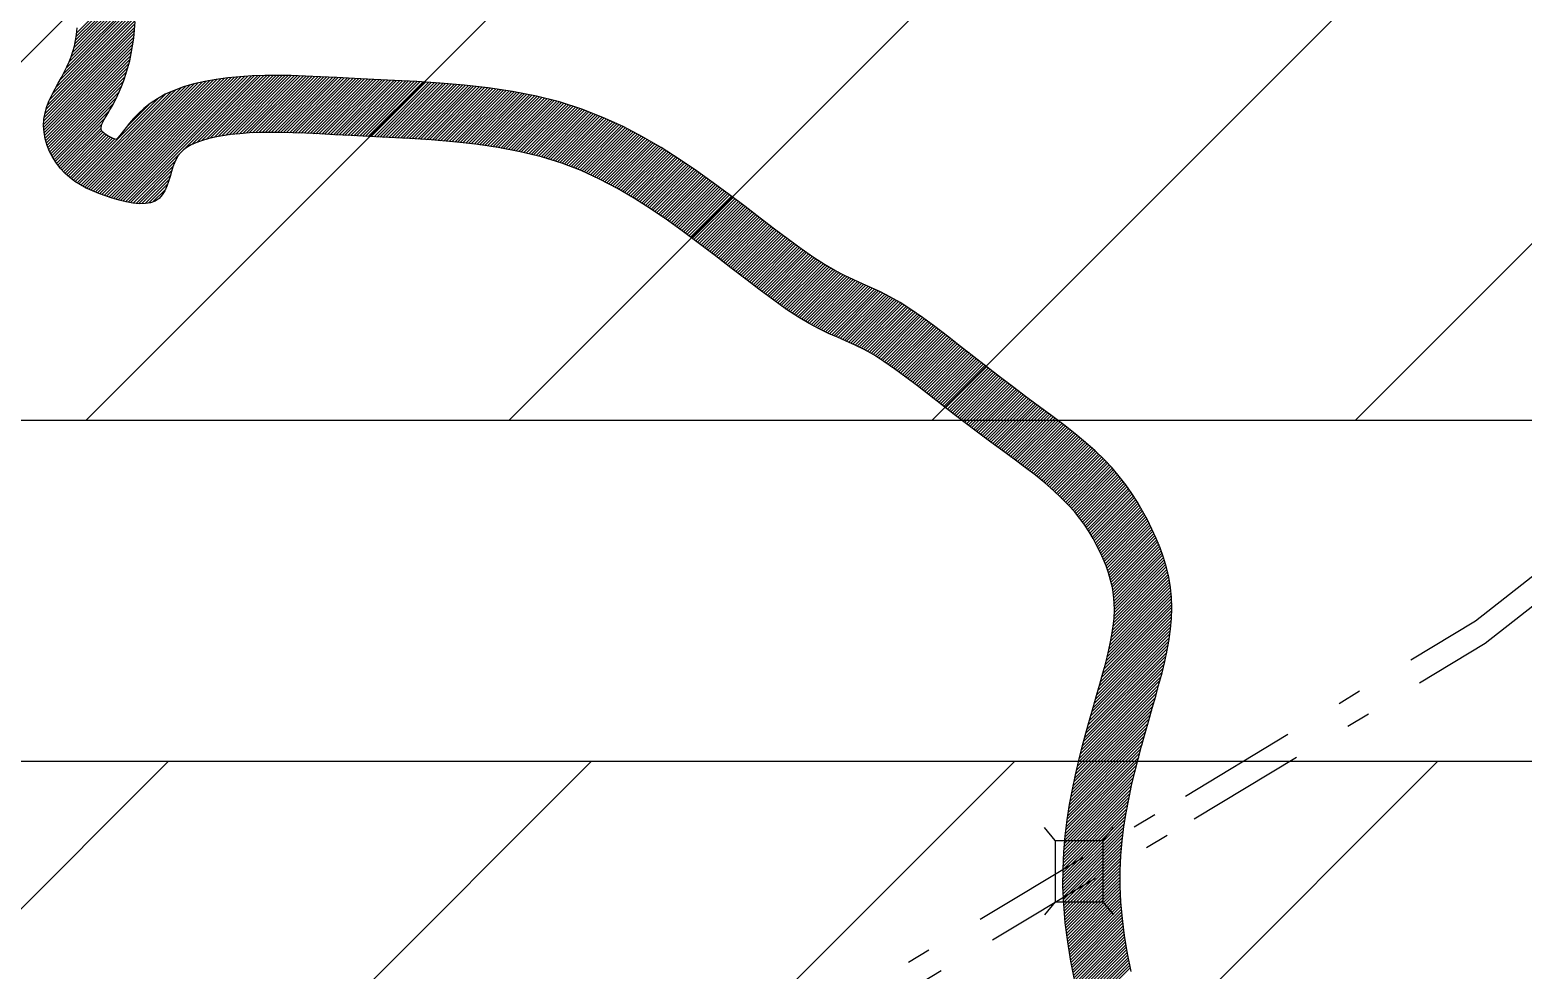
# Model space of a CAD drawing. Header units: metres. Extents: x 511779 to 512620, y 196282 to 196876.
# Drawn here: x 512569.96 to 512576.2, y 196407.3 to 196411.23 of the extents above; entities that cross this region are included whole.
import ezdxf

# ---------------------------------------------------------------- set-up
doc = ezdxf.new("R2010")
doc.units = ezdxf.units.M
doc.header["$MEASUREMENT"] = 0
doc.linetypes.add('DASHDOT', pattern=[1, 0.5, -0.25, 0, -0.25])
doc.layers.get('0').update_dxf_attribs({"linetype": 'CONTINUOUS'})
for name, color, linetype in [('BANGUNAN', 5, 'CONTINUOUS'), ('KOP', 7, 'CONTINUOUS'), ('sungai', 45, 'CONTINUOUS')]:
    doc.layers.add(name, color=color, linetype=linetype)

# ---------------------------------------------------------------- blocks, each defined once
blk = doc.blocks.new('jembatan')
at = {"color": 74, "linetype": 'Continuous'}
for p, q in [((0, 2.25), (-0.77, 3.2)), ((0, 2.25), (0, -2.25)), ((0, 2.25), (3.5, 2.25)), ((3.5, 2.25), (4.27, 3.2)), ((3.5, 2.25), (3.5, -2.25)), ((0, -2.25), (-0.77, -3.2)), ((0, -2.25), (3.5, -2.25)), ((3.5, -2.25), (4.27, -3.2))]:
    blk.add_line(p, q, dxfattribs=at)

msp = doc.modelspace()

# ---------------------------------------------------------------- hatches: boundary and pattern name
at = {"layer": 'KOP', "ltscale": 0.5}
h = msp.add_hatch(dxfattribs=at)
h.set_pattern_fill('ANSI31', color=1, scale=10, style=0)
h.set_pattern_definition([(45, (71.4876, 0), (-0.8838834765, 0.8838834765), [])])
edge = h.paths.add_edge_path(flags=16)
edge.add_arc((512532.4233, 196433.4781), 3.057, 0, 360)
h.paths.add_polyline_path([(512523.8585, 196440.9504), (512543.8085, 196440.9504), (512543.8085, 196423.8504), (512523.8585, 196423.8504)])
h.paths.add_polyline_path([(512542.3835, 196440.9504), (512562.3335, 196440.9504), (512562.3335, 196423.8504), (512542.3835, 196423.8504)])
edge = h.paths.add_edge_path(flags=16)
edge.add_arc((512551.9548, 196433.4781), 3.057, 0, 360)
h.paths.add_polyline_path([(512560.9085, 196440.9504), (512580.8585, 196440.9504), (512580.8585, 196423.8504), (512560.9085, 196423.8504)])
edge = h.paths.add_edge_path(flags=16)
edge.add_arc((512570.1256, 196433.4781), 3.057, 0, 360)
h.paths.add_polyline_path([(512579.4335, 196425.2754), (512599.3835, 196425.2754), (512599.3835, 196408.1754), (512579.4335, 196408.1754)])
edge = h.paths.add_edge_path(flags=16)
edge.add_arc((512589.1438, 196417.6648), 3.057, 0, 360)
h.paths.add_polyline_path([(512560.9085, 196425.2754), (512580.8585, 196425.2754), (512580.8585, 196408.1754), (512560.9085, 196408.1754)])
h.paths.add_polyline_path([(512542.3835, 196425.2754), (512562.3335, 196425.2754), (512562.3335, 196408.1754), (512542.3835, 196408.1754)])
h.paths.add_polyline_path([(512523.8585, 196425.2754), (512543.8085, 196425.2754), (512543.8085, 196408.1754), (512523.8585, 196408.1754)])
h.paths.add_polyline_path([(512505.3335, 196425.2754), (512525.2835, 196425.2754), (512525.2835, 196408.1754), (512505.3335, 196408.1754)])
h.paths.add_polyline_path([(512523.8585, 196409.6004), (512543.8085, 196409.6004), (512543.8085, 196392.5004), (512523.8585, 196392.5004)])
h.paths.add_polyline_path([(512505.3335, 196409.6004), (512525.2835, 196409.6004), (512525.2835, 196392.5004), (512505.3335, 196392.5004)])
h.paths.add_polyline_path([(512542.3835, 196409.6004), (512562.3335, 196409.6004), (512562.3335, 196392.5004), (512542.3835, 196392.5004)])
h.paths.add_polyline_path([(512560.9085, 196409.6004), (512580.8585, 196409.6004), (512580.8585, 196392.5004), (512560.9085, 196392.5004)])
h.paths.add_polyline_path([(512579.4335, 196409.6004), (512599.3835, 196409.6004), (512599.3835, 196392.5004), (512579.4335, 196392.5004)])
h.paths.add_polyline_path([(512597.9585, 196393.9254), (512617.9085, 196393.9254), (512617.9085, 196376.8254), (512597.9585, 196376.8254)])
h.paths.add_polyline_path([(512579.4335, 196393.9254), (512599.3835, 196393.9254), (512599.3835, 196376.8254), (512579.4335, 196376.8254)])
h.paths.add_polyline_path([(512560.9085, 196393.9254), (512580.8585, 196393.9254), (512580.8585, 196376.8254), (512560.9085, 196376.8254)])
h.paths.add_polyline_path([(512542.3835, 196393.9254), (512562.3335, 196393.9254), (512562.3335, 196376.8254), (512542.3835, 196376.8254)])
h.paths.add_polyline_path([(512523.8585, 196393.9254), (512543.8085, 196393.9254), (512543.8085, 196376.8254), (512523.8585, 196376.8254)])
edge = h.paths.add_edge_path(flags=16)
edge.add_arc((512571.0155, 196385.1874), 3.057, 0, 360)
edge = h.paths.add_edge_path(flags=16)
edge.add_arc((512551.7902, 196384.481), 3.057, 0, 360)
edge = h.paths.add_edge_path(flags=16)
edge.add_arc((512532.9877, 196384.481), 3.057, 0, 360)
edge = h.paths.add_edge_path(flags=16)
edge.add_arc((512533.8992, 196400.4208), 3.057, 0, 360)
edge = h.paths.add_edge_path(flags=16)
edge.add_arc((512514.3971, 196399.6911), 3.057, 0, 360)
edge = h.paths.add_edge_path(flags=16)
edge.add_arc((512515.1553, 196416.9261), 3.057, 0, 360)
edge = h.paths.add_edge_path(flags=16)
edge.add_arc((512533.5705, 196417.021), 3.057, 0, 360)
edge = h.paths.add_edge_path(flags=16)
edge.add_arc((512552.1483, 196417.1058), 3.057, 0, 360)
edge = h.paths.add_edge_path(flags=16)
edge.add_arc((512552.9492, 196400.5565), 3.057, 0, 360)
edge = h.paths.add_edge_path(flags=16)
edge.add_arc((512570.3514, 196400.5565), 3.057, 0, 360)
edge = h.paths.add_edge_path(flags=16)
edge.add_arc((512570.2939, 196416.8525), 3.057, 0, 360)
edge = h.paths.add_edge_path(flags=16)
edge.add_arc((512589.2652, 196401.2038), 3.057, 0, 360)
edge = h.paths.add_edge_path(flags=16)
edge.add_arc((512589.7985, 196384.821), 3.057, 0, 360)
edge = h.paths.add_edge_path(flags=16)
edge.add_arc((512608.2133, 196384.9436), 3.057, 0, 360)

# ---------------------------------------------------------------- linework, layer by layer
at = {"color": 5, "linetype": 'Continuous', "lineweight": -3}
for points in [[(512560.9085, 196425.2754), (512580.8585, 196425.2754), (512580.8585, 196408.1754), (512560.9085, 196408.1754)], [(512560.9085, 196409.6004), (512580.8585, 196409.6004), (512580.8585, 196392.5004), (512560.9085, 196392.5004)]]:
    msp.add_lwpolyline(points, close=True, dxfattribs=at)
at = {"layer": 'BANGUNAN', "color": 3, "linetype": 'DASHDOT'}
for p, q in [((512575.9988, 196408.7628), (512578.6717, 196410.8599)), ((512576.0385, 196408.6694), (512578.7141, 196410.7686)), ((512574.7863, 196408.0303), (512575.9988, 196408.7628)), ((512574.8233, 196407.9352), (512576.0385, 196408.6694)), ((512571.0978, 196405.8221), (512574.7863, 196408.0303)), ((512571.1495, 196405.7358), (512574.8233, 196407.9352))]:
    msp.add_line(p, q, dxfattribs=at)
at = {"layer": 'sungai', "color": 43, "ltscale": 30}
for p, q in [((512570.1523, 196411.2027), (512570.4026, 196411.453)), ((512570.1543, 196411.2176), (512570.4031, 196411.4663)), ((512570.1377, 196411.1369), (512570.4013, 196411.4006)), ((512570.1426, 196411.1547), (512570.4015, 196411.4136)), ((512570.1466, 196411.1714), (512570.4018, 196411.4266)), ((512570.1499, 196411.1876), (512570.4021, 196411.4398)), ((512570.0831, 196411.0184), (512570.4004, 196411.3356)), ((512570.0992, 196411.0472), (512570.4006, 196411.3486)), ((512570.1127, 196411.0735), (512570.4008, 196411.3616)), ((512570.1233, 196411.0969), (512570.401, 196411.3746)), ((512570.1314, 196411.1179), (512570.4011, 196411.3876)), ((512570.0261, 196410.8974), (512570.3983, 196411.2696)), ((512570.0323, 196410.9164), (512570.3988, 196411.2829)), ((512570.0409, 196410.9377), (512570.3994, 196411.2962)), ((512570.0523, 196410.962), (512570.3997, 196411.3094)), ((512570.0668, 196410.9893), (512570.4001, 196411.3225)), ((512570.0164, 196410.8365), (512570.3944, 196411.2145)), ((512570.0171, 196410.85), (512570.3957, 196411.2286)), ((512570.0187, 196410.8644), (512570.3967, 196411.2423)), ((512570.0215, 196410.88), (512570.3975, 196411.256)), ((512570.0165, 196410.8238), (512570.393, 196411.2003)), ((512570.0174, 196410.8119), (512570.3912, 196411.1856)), ((512570.0185, 196410.8002), (512570.3891, 196411.1708)), ((512570.0205, 196410.7894), (512570.3867, 196411.1556)), ((512570.0225, 196410.7786), (512570.3839, 196411.14)), ((512570.0251, 196410.7684), (512570.3807, 196411.124)), ((512570.0279, 196410.7585), (512570.3771, 196411.1076)), ((512570.0308, 196410.7485), (512570.3729, 196411.0906)), ((512570.0344, 196410.7394), (512570.3684, 196411.0733)), ((512570.0381, 196410.7302), (512570.3629, 196411.055)), ((512570.0418, 196410.7211), (512570.3568, 196411.0361)), ((512570.0461, 196410.7127), (512570.35, 196411.0165)), ((512570.232, 196410.553), (512570.6947, 196411.0157)), ((512570.2411, 196410.5493), (512570.7103, 196411.0185)), ((512570.2502, 196410.5457), (512570.7259, 196411.0213)), ((512570.2596, 196410.5422), (512570.7412, 196411.0238)), ((512570.269, 196410.5388), (512570.756, 196411.0258)), ((512570.2785, 196410.5355), (512570.7708, 196411.0278)), ((512570.2881, 196410.5323), (512570.7856, 196411.0298)), ((512570.2977, 196410.5291), (512570.7998, 196411.0312)), ((512570.3075, 196410.5261), (512570.814, 196411.0326)), ((512570.3174, 196410.5232), (512570.8281, 196411.034)), ((512570.3273, 196410.5204), (512570.8421, 196411.0351)), ((512570.3375, 196410.5177), (512570.8557, 196411.036)), ((512570.3478, 196410.5152), (512570.8694, 196411.0369)), ((512570.3581, 196410.5128), (512570.8831, 196411.0377)), ((512570.3688, 196410.5107), (512570.8964, 196411.0383)), ((512570.5948, 196410.7239), (512570.9097, 196411.0387)), ((512570.635, 196410.7513), (512570.9229, 196411.0391)), ((512570.6574, 196410.7609), (512570.9361, 196411.0396)), ((512570.6772, 196410.7679), (512570.9491, 196411.0397)), ((512570.6952, 196410.7731), (512570.9619, 196411.0398)), ((512570.7124, 196410.7775), (512570.9748, 196411.0399)), ((512570.7291, 196410.7814), (512570.9877, 196411.0399)), ((512570.7449, 196410.7844), (512571.0004, 196411.0399)), ((512570.7607, 196410.7874), (512571.013, 196411.0397)), ((512570.7758, 196410.7896), (512571.0256, 196411.0395)), ((512570.7907, 196410.7918), (512571.0382, 196411.0393)), ((512570.8054, 196410.7937), (512571.0508, 196411.0391)), ((512570.8197, 196410.7952), (512571.0632, 196411.0387)), ((512570.8341, 196410.7968), (512571.0756, 196411.0383)), ((512570.848, 196410.7979), (512571.088, 196411.0379)), ((512570.8618, 196410.7989), (512571.1004, 196411.0375)), ((512570.8756, 196410.7999), (512571.1127, 196411.037)), ((512570.889, 196410.8005), (512571.125, 196411.0365)), ((512570.9024, 196410.8011), (512571.1373, 196411.036)), ((512570.9157, 196410.8017), (512571.1495, 196411.0354)), ((512570.9287, 196410.8019), (512571.1618, 196411.0349)), ((512570.9417, 196410.802), (512571.1741, 196411.0344)), ((512570.9547, 196410.8022), (512571.1863, 196411.0338)), ((512570.9675, 196410.8022), (512571.1985, 196411.0332)), ((512570.9802, 196410.8021), (512571.2106, 196411.0326)), ((512570.9929, 196410.802), (512571.2228, 196411.032)), ((512571.0055, 196410.8019), (512571.235, 196411.0314)), ((512571.018, 196410.8016), (512571.2472, 196411.0308)), ((512571.0305, 196410.8012), (512571.2594, 196411.0301)), ((512571.0429, 196410.8009), (512571.2716, 196411.0295)), ((512571.0554, 196410.8006), (512571.2837, 196411.0289)), ((512571.0677, 196410.8001), (512571.2959, 196411.0283)), ((512571.08, 196410.7996), (512571.3081, 196411.0276)), ((512571.0923, 196410.7991), (512571.3203, 196411.027)), ((512571.1046, 196410.7986), (512571.3324, 196411.0264)), ((512571.1169, 196410.7981), (512571.3446, 196411.0258)), ((512571.1291, 196410.7975), (512571.3568, 196411.0252)), ((512571.1413, 196410.7969), (512571.369, 196411.0246)), ((512571.1536, 196410.7963), (512571.3812, 196411.024)), ((512571.1658, 196410.7958), (512571.3934, 196411.0234)), ((512571.178, 196410.7951), (512571.4056, 196411.0228)), ((512571.1901, 196410.7945), (512571.4178, 196411.0222)), ((512571.2023, 196410.7939), (512571.43, 196411.0216)), ((512571.2145, 196410.7933), (512571.4422, 196411.021)), ((512571.2266, 196410.7926), (512571.4544, 196411.0204)), ((512571.2388, 196410.792), (512571.4666, 196411.0198)), ((512571.251, 196410.7914), (512571.4788, 196411.0192)), ((512571.2631, 196410.7907), (512571.491, 196411.0186)), ((512571.2753, 196410.7901), (512571.5031, 196411.0179)), ((512571.2875, 196410.7895), (512571.5153, 196411.0173)), ((512571.2996, 196410.7888), (512571.5274, 196411.0166)), ((512571.3118, 196410.7882), (512571.5396, 196411.016)), ((512570.0505, 196410.7042), (512570.342, 196410.9958)), ((512570.0549, 196410.6958), (512570.3326, 196410.9736)), ((512570.1557, 196410.5919), (512570.5254, 196410.9616)), ((512570.1636, 196410.587), (512570.5487, 196410.9721)), ((512570.1715, 196410.5821), (512570.5704, 196410.981)), ((512570.1798, 196410.5776), (512570.5904, 196410.9882)), ((512570.1882, 196410.5732), (512570.6095, 196410.9945)), ((512570.1966, 196410.5688), (512570.6275, 196410.9997)), ((512570.2053, 196410.5647), (512570.6453, 196411.0047)), ((512570.2141, 196410.5607), (512570.6619, 196411.0085)), ((512570.2229, 196410.5567), (512570.6785, 196411.0123)), ((512571.324, 196410.7876), (512571.5517, 196411.0153)), ((512571.3362, 196410.787), (512571.5639, 196411.0147)), ((512571.3484, 196410.7864), (512571.576, 196411.014)), ((512571.3605, 196410.7858), (512571.588, 196411.0132)), ((512571.3727, 196410.7852), (512571.6, 196411.0124)), ((512571.3849, 196410.7846), (512571.612, 196411.0116)), ((512571.3971, 196410.784), (512571.624, 196411.0109)), ((512571.4093, 196410.7834), (512571.636, 196411.0101)), ((512571.4215, 196410.7828), (512571.648, 196411.0093)), ((512571.4337, 196410.7822), (512571.66, 196411.0085)), ((512571.4459, 196410.7816), (512571.672, 196411.0077)), ((512571.4581, 196410.781), (512571.6838, 196411.0067)), ((512571.4703, 196410.7804), (512571.6956, 196411.0057)), ((512571.4825, 196410.7797), (512571.7074, 196411.0047)), ((512571.4946, 196410.7791), (512571.7192, 196411.0037)), ((512571.5068, 196410.7784), (512571.731, 196411.0026)), ((512571.5189, 196410.7778), (512571.7428, 196411.0016)), ((512571.5311, 196410.7771), (512571.7546, 196411.0006)), ((512571.5432, 196410.7765), (512571.7663, 196410.9996)), ((512571.5552, 196410.7757), (512571.778, 196410.9985)), ((512571.5673, 196410.7749), (512571.7895, 196410.9972)), ((512571.5793, 196410.7742), (512571.801, 196410.9959)), ((512571.5913, 196410.7734), (512571.8125, 196410.9946)), ((512571.6033, 196410.7726), (512571.824, 196410.9933)), ((512571.6153, 196410.7718), (512571.8355, 196410.992)), ((512571.6273, 196410.771), (512571.847, 196410.9907)), ((512571.6393, 196410.7702), (512571.8585, 196410.9894)), ((512571.6511, 196410.7692), (512571.87, 196410.9881)), ((512571.6629, 196410.7682), (512571.8813, 196410.9866)), ((512571.6747, 196410.7672), (512571.8924, 196410.9849)), ((512571.6865, 196410.7662), (512571.9036, 196410.9833)), ((512571.6983, 196410.7652), (512571.9147, 196410.9816)), ((512571.7101, 196410.7642), (512571.9259, 196410.98)), ((512571.7219, 196410.7633), (512571.937, 196410.9783)), ((512571.7336, 196410.7621), (512571.9482, 196410.9767)), ((512571.7451, 196410.7609), (512571.9593, 196410.975)), ((512571.7567, 196410.7596), (512571.9705, 196410.9734)), ((512571.7682, 196410.7583), (512571.9814, 196410.9715)), ((512571.7797, 196410.7571), (512571.9921, 196410.9694)), ((512571.7913, 196410.7558), (512572.0028, 196410.9674)), ((512571.8028, 196410.7545), (512572.0136, 196410.9653)), ((512571.8143, 196410.7533), (512572.0243, 196410.9632)), ((512571.8257, 196410.7519), (512572.035, 196410.9612)), ((512571.8369, 196410.7503), (512572.0457, 196410.9591)), ((512571.8481, 196410.7487), (512572.0565, 196410.957)), ((512571.8593, 196410.7471), (512572.0672, 196410.955)), ((512570.0599, 196410.688), (512570.3215, 196410.9496)), ((512570.0648, 196410.6802), (512570.3077, 196410.9231)), ((512570.0698, 196410.6724), (512570.2914, 196410.894)), ((512570.1479, 196410.5968), (512570.4966, 196410.9456)), ((512570.3594, 196410.8212), (512570.4572, 196410.919)), ((512571.8705, 196410.7455), (512572.0778, 196410.9528)), ((512571.8817, 196410.7439), (512572.088, 196410.9502)), ((512571.8929, 196410.7422), (512572.0983, 196410.9476)), ((512571.9041, 196410.7406), (512572.1085, 196410.9451)), ((512571.9152, 196410.739), (512572.1187, 196410.9425)), ((512571.926, 196410.737), (512572.129, 196410.94)), ((512571.9368, 196410.735), (512572.1392, 196410.9374)), ((512571.9476, 196410.733), (512572.1495, 196410.9349)), ((512571.9584, 196410.731), (512572.1597, 196410.9323)), ((512571.9691, 196410.7289), (512572.1699, 196410.9297)), ((512571.9799, 196410.7269), (512572.1797, 196410.9267)), ((512571.9907, 196410.7249), (512572.1894, 196410.9236)), ((512572.0015, 196410.7229), (512572.1991, 196410.9205)), ((512572.012, 196410.7206), (512572.2088, 196410.9174)), ((512572.0223, 196410.7181), (512572.2185, 196410.9143)), ((512572.0326, 196410.7156), (512572.2282, 196410.9112)), ((512572.0429, 196410.7131), (512572.2379, 196410.9081)), ((512572.0532, 196410.7106), (512572.2476, 196410.905)), ((512572.0635, 196410.7081), (512572.2573, 196410.9019)), ((512572.0738, 196410.7056), (512572.2669, 196410.8987)), ((512572.0841, 196410.7031), (512572.2761, 196410.8951)), ((512572.0944, 196410.7006), (512572.2853, 196410.8915)), ((512570.0754, 196410.6652), (512570.2734, 196410.8632)), ((512570.081, 196410.658), (512570.26, 196410.8369)), ((512572.1042, 196410.6977), (512572.2945, 196410.8879)), ((512572.114, 196410.6946), (512572.3037, 196410.8843)), ((512572.1237, 196410.6916), (512572.3129, 196410.8807)), ((512572.1335, 196410.6885), (512572.3221, 196410.8771)), ((512572.1432, 196410.6855), (512572.3313, 196410.8735)), ((512572.153, 196410.6824), (512572.3405, 196410.87)), ((512572.1627, 196410.6794), (512572.3497, 196410.8664)), ((512572.1724, 196410.6763), (512572.3586, 196410.8625)), ((512572.1821, 196410.6732), (512572.3674, 196410.8585)), ((512572.1914, 196410.6696), (512572.3762, 196410.8544)), ((512572.2006, 196410.6661), (512572.3849, 196410.8504)), ((512572.2099, 196410.6625), (512572.3937, 196410.8464)), ((512572.2191, 196410.659), (512572.4025, 196410.8424)), ((512572.2283, 196410.6554), (512572.4113, 196410.8383)), ((512572.2376, 196410.6519), (512572.42, 196410.8343)), ((512572.2468, 196410.6483), (512572.4288, 196410.8303)), ((512570.0866, 196410.6508), (512570.2562, 196410.8203)), ((512570.0928, 196410.6442), (512570.2586, 196410.8099)), ((512570.099, 196410.6376), (512570.2641, 196410.8027)), ((512570.1053, 196410.631), (512570.2711, 196410.7969)), ((512570.1121, 196410.625), (512570.2787, 196410.7917)), ((512570.1189, 196410.619), (512570.2867, 196410.7869)), ((512570.1257, 196410.6131), (512570.295, 196410.7824)), ((512570.1331, 196410.6077), (512570.3036, 196410.7782)), ((512570.1404, 196410.6022), (512570.3125, 196410.7743)), ((512572.2561, 196410.6447), (512572.4376, 196410.8263)), ((512572.2651, 196410.641), (512572.446, 196410.8219)), ((512572.2739, 196410.637), (512572.4544, 196410.8175)), ((512572.2827, 196410.633), (512572.4628, 196410.8131)), ((512572.2915, 196410.629), (512572.4712, 196410.8087)), ((512572.3003, 196410.625), (512572.4796, 196410.8043)), ((512572.3091, 196410.621), (512572.488, 196410.7999)), ((512572.3179, 196410.617), (512572.4964, 196410.7955)), ((512572.3267, 196410.613), (512572.5048, 196410.7911)), ((512572.3355, 196410.609), (512572.5132, 196410.7867)), ((512572.344, 196410.6047), (512572.5215, 196410.7822)), ((512572.3524, 196410.6003), (512572.5296, 196410.7775)), ((512572.3608, 196410.596), (512572.5377, 196410.7728)), ((512572.3692, 196410.5916), (512572.5458, 196410.7681)), ((512570.3797, 196410.5088), (512570.5879, 196410.717)), ((512572.3776, 196410.5872), (512572.5539, 196410.7634)), ((512572.386, 196410.5828), (512572.562, 196410.7587)), ((512572.3944, 196410.5784), (512572.5701, 196410.754)), ((512572.4029, 196410.574), (512572.5781, 196410.7493)), ((512572.4113, 196410.5696), (512572.5862, 196410.7446)), ((512572.4194, 196410.5649), (512572.5943, 196410.7399)), ((512572.4275, 196410.5602), (512572.6022, 196410.735)), ((512572.4356, 196410.5555), (512572.6101, 196410.73)), ((512572.4436, 196410.5508), (512572.6179, 196410.7251)), ((512572.4517, 196410.5461), (512572.6257, 196410.7201)), ((512572.4598, 196410.5413), (512572.6336, 196410.7151)), ((512572.4679, 196410.5366), (512572.6414, 196410.7102)), ((512572.4759, 196410.5319), (512572.6492, 196410.7052)), ((512570.3907, 196410.507), (512570.5656, 196410.6819)), ((512570.4024, 196410.5059), (512570.557, 196410.6605)), ((512570.4141, 196410.5047), (512570.5511, 196410.6417)), ((512572.484, 196410.5272), (512572.6571, 196410.7002)), ((512572.4918, 196410.5222), (512572.6649, 196410.6953)), ((512572.4996, 196410.5172), (512572.6727, 196410.6903)), ((512572.5074, 196410.5122), (512572.6803, 196410.6851)), ((512572.5152, 196410.5072), (512572.6879, 196410.6799)), ((512572.523, 196410.5022), (512572.6956, 196410.6748)), ((512572.5309, 196410.4972), (512572.7032, 196410.6696)), ((512572.5387, 196410.4922), (512572.7108, 196410.6644)), ((512572.5465, 196410.4873), (512572.7184, 196410.6592)), ((512572.5543, 196410.4823), (512572.7261, 196410.6541)), ((512572.5619, 196410.4771), (512572.7337, 196410.6489)), ((512572.5695, 196410.4719), (512572.7413, 196410.6437)), ((512570.4268, 196410.5047), (512570.5458, 196410.6237)), ((512570.4398, 196410.5048), (512570.5404, 196410.6055)), ((512570.4548, 196410.5071), (512570.534, 196410.5862)), ((512572.577, 196410.4666), (512572.7488, 196410.6385)), ((512572.5846, 196410.4614), (512572.7563, 196410.6331)), ((512572.5922, 196410.4562), (512572.7638, 196410.6278)), ((512572.5998, 196410.451), (512572.7713, 196410.6225)), ((512572.6074, 196410.4458), (512572.7787, 196410.6172)), ((512572.615, 196410.4406), (512572.7862, 196410.6118)), ((512572.6226, 196410.4354), (512572.7937, 196410.6065)), ((512572.63, 196410.43), (512572.8011, 196410.6012)), ((512572.6374, 196410.4247), (512572.8086, 196410.5959)), ((512572.6449, 196410.4193), (512572.8161, 196410.5905)), ((512572.6523, 196410.414), (512572.8234, 196410.5851)), ((512572.6597, 196410.4086), (512572.8308, 196410.5796)), ((512570.4724, 196410.5119), (512570.5249, 196410.5644)), ((512572.6672, 196410.4032), (512572.8382, 196410.5742)), ((512572.6746, 196410.3979), (512572.8455, 196410.5688)), ((512572.682, 196410.3925), (512572.8529, 196410.5633)), ((512572.6895, 196410.3871), (512572.8603, 196410.5579)), ((512572.6968, 196410.3817), (512572.8676, 196410.5525)), ((512572.7041, 196410.3762), (512572.875, 196410.547)), ((512572.7115, 196410.3707), (512572.8823, 196410.5416)), ((512572.7188, 196410.3653), (512572.8896, 196410.5361)), ((512572.7261, 196410.3598), (512572.8969, 196410.5306)), ((512572.7334, 196410.3543), (512572.9042, 196410.5251)), ((512572.7408, 196410.3489), (512572.9115, 196410.5196)), ((512572.7481, 196410.3434), (512572.9188, 196410.5141)), ((512572.7554, 196410.3379), (512572.9261, 196410.5086)), ((512572.7627, 196410.3324), (512572.9334, 196410.5031)), ((512572.77, 196410.3269), (512572.9407, 196410.4976)), ((512572.7772, 196410.3213), (512572.948, 196410.4921)), ((512572.7845, 196410.3158), (512572.9553, 196410.4866)), ((512572.7917, 196410.3102), (512572.9625, 196410.481)), ((512572.799, 196410.3047), (512572.9698, 196410.4755)), ((512572.8063, 196410.2992), (512572.977, 196410.4699)), ((512572.8135, 196410.2936), (512572.9843, 196410.4644)), ((512572.8208, 196410.2881), (512572.9916, 196410.4589)), ((512572.828, 196410.2825), (512572.9988, 196410.4533)), ((512572.8353, 196410.277), (512573.0061, 196410.4478)), ((512572.8425, 196410.2714), (512573.0133, 196410.4423)), ((512572.8497, 196410.2658), (512573.0206, 196410.4367)), ((512572.8569, 196410.2603), (512573.0278, 196410.4312)), ((512572.8642, 196410.2547), (512573.0351, 196410.4256)), ((512572.8714, 196410.2491), (512573.0424, 196410.4201)), ((512572.8786, 196410.2436), (512573.0496, 196410.4145)), ((512572.8858, 196410.238), (512573.0569, 196410.409)), ((512572.8931, 196410.2324), (512573.0641, 196410.4035)), ((512572.9003, 196410.2268), (512573.0714, 196410.3979)), ((512572.9075, 196410.2213), (512573.0787, 196410.3924)), ((512572.9148, 196410.2157), (512573.086, 196410.3869)), ((512572.922, 196410.2101), (512573.0933, 196410.3814)), ((512572.9292, 196410.2046), (512573.1005, 196410.3759)), ((512572.9364, 196410.199), (512573.1078, 196410.3704)), ((512572.9437, 196410.1934), (512573.1151, 196410.3649)), ((512572.9509, 196410.1879), (512573.1224, 196410.3594)), ((512572.9582, 196410.1823), (512573.1297, 196410.3539)), ((512572.9654, 196410.1768), (512573.1371, 196410.3485)), ((512572.9727, 196410.1713), (512573.1445, 196410.3431)), ((512572.98, 196410.1658), (512573.1519, 196410.3377)), ((512572.9872, 196410.1602), (512573.1593, 196410.3322)), ((512572.9945, 196410.1547), (512573.1666, 196410.3268)), ((512573.0018, 196410.1492), (512573.174, 196410.3214)), ((512573.009, 196410.1436), (512573.1814, 196410.316)), ((512573.0164, 196410.1382), (512573.1889, 196410.3107)), ((512573.0237, 196410.1327), (512573.1964, 196410.3054)), ((512573.0311, 196410.1273), (512573.204, 196410.3002)), ((512573.0384, 196410.1218), (512573.2115, 196410.2949)), ((512573.0458, 196410.1164), (512573.219, 196410.2896)), ((512573.0531, 196410.1109), (512573.2265, 196410.2844)), ((512573.0605, 196410.1055), (512573.2341, 196410.2791)), ((512573.0679, 196410.1001), (512573.2419, 196410.2741)), ((512573.0753, 196410.0948), (512573.2496, 196410.2691)), ((512573.0828, 196410.0895), (512573.2574, 196410.264)), ((512573.0903, 196410.0842), (512573.2652, 196410.259)), ((512573.0978, 196410.0788), (512573.2729, 196410.254)), ((512573.1053, 196410.0735), (512573.2808, 196410.249)), ((512573.1128, 196410.0682), (512573.2889, 196410.2443)), ((512573.1203, 196410.0629), (512573.297, 196410.2396)), ((512573.128, 196410.0579), (512573.3051, 196410.2349)), ((512573.1357, 196410.0528), (512573.3131, 196410.2302)), ((512573.1434, 196410.0477), (512573.3212, 196410.2255)), ((512573.1512, 196410.0426), (512573.3296, 196410.2211)), ((512573.1589, 196410.0375), (512573.3381, 196410.2167)), ((512573.1666, 196410.0324), (512573.3465, 196410.2124)), ((512573.1745, 196410.0276), (512573.355, 196410.208)), ((512573.1825, 196410.0228), (512573.3634, 196410.2037)), ((512573.1906, 196410.018), (512573.3722, 196410.1996)), ((512573.1986, 196410.0133), (512573.3809, 196410.1955)), ((512573.2066, 196410.0085), (512573.3896, 196410.1915)), ((512573.2147, 196410.0038), (512573.3983, 196410.1874)), ((512573.223, 196409.9993), (512573.4072, 196410.1834)), ((512573.2314, 196409.9949), (512573.416, 196410.1795)), ((512573.2398, 196409.9905), (512573.4249, 196410.1756)), ((512573.2482, 196409.9861), (512573.4338, 196410.1717)), ((512573.2566, 196409.9816), (512573.4427, 196410.1678)), ((512573.2652, 196409.9775), (512573.4516, 196410.1639)), ((512573.2739, 196409.9734), (512573.4605, 196410.16)), ((512573.2826, 196409.9693), (512573.4694, 196410.1561)), ((512573.2912, 196409.9652), (512573.4782, 196410.1521)), ((512573.3, 196409.9611), (512573.487, 196410.1481)), ((512573.3089, 196409.9572), (512573.4957, 196410.1441)), ((512573.3178, 196409.9533), (512573.5045, 196410.14)), ((512573.3266, 196409.9493), (512573.5132, 196410.1359)), ((512573.3355, 196409.9454), (512573.5217, 196410.1316)), ((512573.3444, 196409.9415), (512573.5302, 196410.1273)), ((512573.3533, 196409.9377), (512573.5386, 196410.123)), ((512573.3623, 196409.9338), (512573.5471, 196410.1186)), ((512573.3712, 196409.9299), (512573.5554, 196410.1142)), ((512573.38, 196409.9259), (512573.5636, 196410.1095)), ((512573.3888, 196409.9219), (512573.5717, 196410.1048)), ((512573.3976, 196409.9179), (512573.5798, 196410.1002)), ((512573.4064, 196409.9139), (512573.588, 196410.0955)), ((512573.4149, 196409.9097), (512573.596, 196410.0908)), ((512573.4235, 196409.9055), (512573.6038, 196410.0857)), ((512573.432, 196409.9012), (512573.6116, 196410.0807)), ((512573.4406, 196409.897), (512573.6194, 196410.0757)), ((512573.449, 196409.8925), (512573.6271, 196410.0707)), ((512573.4572, 196409.8879), (512573.6349, 196410.0657)), ((512573.4654, 196409.8833), (512573.6426, 196410.0606)), ((512573.4736, 196409.8787), (512573.6501, 196410.0553)), ((512573.4818, 196409.8741), (512573.6577, 196410.05)), ((512573.4897, 196409.8693), (512573.6652, 196410.0448)), ((512573.4976, 196409.8643), (512573.6727, 196410.0395)), ((512573.5054, 196409.8594), (512573.6803, 196410.0343)), ((512573.5133, 196409.8544), (512573.6878, 196410.029)), ((512573.5211, 196409.8495), (512573.6952, 196410.0236)), ((512573.5289, 196409.8445), (512573.7026, 196410.0182)), ((512573.5364, 196409.8392), (512573.7099, 196410.0127)), ((512573.544, 196409.834), (512573.7173, 196410.0073)), ((512573.5516, 196409.8288), (512573.7247, 196410.0019)), ((512573.5592, 196409.8236), (512573.732, 196409.9964)), ((512573.5668, 196409.8184), (512573.7394, 196409.991)), ((512573.5743, 196409.8131), (512573.7467, 196409.9855)), ((512573.5817, 196409.8077), (512573.7539, 196409.9799)), ((512573.5891, 196409.8023), (512573.7612, 196409.9744)), ((512573.5965, 196409.7969), (512573.7685, 196409.9689)), ((512573.6039, 196409.7915), (512573.7757, 196409.9633)), ((512573.6113, 196409.7861), (512573.783, 196409.9578)), ((512573.6187, 196409.7807), (512573.7902, 196409.9523)), ((512573.626, 196409.7752), (512573.7975, 196409.9467)), ((512573.6333, 196409.7697), (512573.8047, 196409.9411)), ((512573.6406, 196409.7642), (512573.8119, 196409.9355)), ((512573.6478, 196409.7587), (512573.8191, 196409.9299)), ((512573.6551, 196409.7532), (512573.8263, 196409.9243)), ((512573.6624, 196409.7477), (512573.8335, 196409.9187)), ((512573.6697, 196409.7421), (512573.8407, 196409.9131)), ((512573.6769, 196409.7365), (512573.8479, 196409.9075)), ((512573.6841, 196409.731), (512573.855, 196409.9019)), ((512573.6913, 196409.7254), (512573.8622, 196409.8963)), ((512573.6985, 196409.7198), (512573.8694, 196409.8907)), ((512573.7057, 196409.7142), (512573.8766, 196409.885)), ((512573.713, 196409.7086), (512573.8837, 196409.8794)), ((512573.7202, 196409.703), (512573.8909, 196409.8738)), ((512573.7274, 196409.6974), (512573.8981, 196409.8682)), ((512573.7345, 196409.6918), (512573.9053, 196409.8626)), ((512573.7417, 196409.6862), (512573.9125, 196409.857)), ((512573.7489, 196409.6806), (512573.9197, 196409.8513)), ((512573.7561, 196409.675), (512573.9268, 196409.8457)), ((512573.7633, 196409.6694), (512573.934, 196409.8401)), ((512573.7705, 196409.6638), (512573.9412, 196409.8345)), ((512573.7777, 196409.6582), (512573.9484, 196409.8289)), ((512573.7848, 196409.6526), (512573.9556, 196409.8233)), ((512573.792, 196409.6469), (512573.9628, 196409.8177)), ((512573.7992, 196409.6413), (512573.97, 196409.8121)), ((512573.8064, 196409.6357), (512573.9773, 196409.8066)), ((512573.8136, 196409.6301), (512573.9845, 196409.801)), ((512573.8208, 196409.6245), (512573.9917, 196409.7954)), ((512573.828, 196409.619), (512573.9989, 196409.7899)), ((512573.8353, 196409.6134), (512574.0062, 196409.7843)), ((512573.8425, 196409.6078), (512574.0134, 196409.7787)), ((512573.8497, 196409.6023), (512574.0207, 196409.7732)), ((512573.857, 196409.5967), (512574.028, 196409.7677)), ((512573.8642, 196409.5911), (512574.0353, 196409.7622)), ((512573.8714, 196409.5856), (512574.0426, 196409.7567)), ((512573.8787, 196409.5801), (512574.0499, 196409.7512)), ((512573.886, 196409.5746), (512574.0572, 196409.7457)), ((512573.8933, 196409.5691), (512574.0645, 196409.7402)), ((512573.9006, 196409.5636), (512574.0718, 196409.7347)), ((512573.9079, 196409.5581), (512574.0791, 196409.7293)), ((512573.9152, 196409.5526), (512574.0865, 196409.7238)), ((512573.9226, 196409.5471), (512574.0938, 196409.7184)), ((512573.9299, 196409.5417), (512574.1012, 196409.7129)), ((512573.9372, 196409.5362), (512574.1085, 196409.7075)), ((512573.9446, 196409.5308), (512574.1159, 196409.702)), ((512573.952, 196409.5253), (512574.1232, 196409.6966)), ((512573.9593, 196409.5199), (512574.1306, 196409.6911)), ((512573.9667, 196409.5144), (512574.1379, 196409.6857)), ((512573.974, 196409.509), (512574.1453, 196409.6803)), ((512573.9814, 196409.5036), (512574.1526, 196409.6748)), ((512573.9888, 196409.4982), (512574.16, 196409.6694)), ((512573.9961, 196409.4927), (512574.1674, 196409.664)), ((512574.0035, 196409.4873), (512574.1747, 196409.6585)), ((512574.0109, 196409.4819), (512574.1821, 196409.6531)), ((512574.0183, 196409.4765), (512574.1894, 196409.6476)), ((512574.0256, 196409.471), (512574.1967, 196409.6421)), ((512574.033, 196409.4656), (512574.2041, 196409.6367)), ((512574.0403, 196409.4602), (512574.2114, 196409.6312)), ((512574.0477, 196409.4547), (512574.2187, 196409.6258)), ((512574.0551, 196409.4493), (512574.2261, 196409.6203)), ((512574.0624, 196409.4439), (512574.2334, 196409.6148)), ((512574.0698, 196409.4384), (512574.2407, 196409.6093)), ((512574.0771, 196409.4329), (512574.2479, 196409.6038)), ((512574.0844, 196409.4275), (512574.2552, 196409.5982)), ((512574.0917, 196409.422), (512574.2625, 196409.5927)), ((512574.0991, 196409.4165), (512574.2698, 196409.5872)), ((512574.1064, 196409.411), (512574.277, 196409.5817)), ((512574.1137, 196409.4055), (512574.2842, 196409.5761)), ((512574.1209, 196409.4), (512574.2914, 196409.5704)), ((512574.1282, 196409.3944), (512574.2986, 196409.5648)), ((512574.1354, 196409.3888), (512574.3057, 196409.5592)), ((512574.1426, 196409.3833), (512574.3129, 196409.5536)), ((512574.1498, 196409.3777), (512574.3201, 196409.5479)), ((512574.1571, 196409.3721), (512574.3272, 196409.5423)), ((512574.1642, 196409.3665), (512574.3342, 196409.5365)), ((512574.1713, 196409.3608), (512574.3412, 196409.5307)), ((512574.1784, 196409.3551), (512574.3482, 196409.5249)), ((512574.1855, 196409.3493), (512574.3552, 196409.5191)), ((512574.1926, 196409.3436), (512574.3623, 196409.5133)), ((512574.1996, 196409.3379), (512574.3693, 196409.5075)), ((512574.2065, 196409.332), (512574.3761, 196409.5015)), ((512574.2134, 196409.3261), (512574.3828, 196409.4955)), ((512574.2203, 196409.3202), (512574.3896, 196409.4895)), ((512574.2272, 196409.3143), (512574.3964, 196409.4835)), ((512574.2341, 196409.3084), (512574.4032, 196409.4775)), ((512574.2408, 196409.3023), (512574.41, 196409.4715)), ((512574.2474, 196409.2961), (512574.4165, 196409.4652)), ((512574.254, 196409.2899), (512574.423, 196409.4589)), ((512574.2606, 196409.2837), (512574.4296, 196409.4527)), ((512574.2673, 196409.2776), (512574.4361, 196409.4464)), ((512574.2736, 196409.2711), (512574.4426, 196409.4401)), ((512574.28, 196409.2647), (512574.449, 196409.4337)), ((512574.2863, 196409.2582), (512574.4552, 196409.4271)), ((512574.2926, 196409.2517), (512574.4614, 196409.4205)), ((512574.2988, 196409.2452), (512574.4676, 196409.414)), ((512574.3049, 196409.2384), (512574.4739, 196409.4074)), ((512574.3109, 196409.2316), (512574.4801, 196409.4008)), ((512574.3169, 196409.2248), (512574.486, 196409.3939)), ((512574.3229, 196409.218), (512574.4919, 196409.387)), ((512574.3286, 196409.2109), (512574.4978, 196409.3801)), ((512574.3343, 196409.2038), (512574.5037, 196409.3732)), ((512574.34, 196409.1967), (512574.5096, 196409.3664)), ((512574.3457, 196409.1896), (512574.5152, 196409.3592)), ((512574.351, 196409.1822), (512574.5208, 196409.352)), ((512574.3564, 196409.1748), (512574.5264, 196409.3448)), ((512574.3618, 196409.1674), (512574.532, 196409.3376)), ((512574.3671, 196409.1598), (512574.5376, 196409.3304)), ((512574.3721, 196409.1521), (512574.5429, 196409.3229)), ((512574.3772, 196409.1444), (512574.5482, 196409.3154)), ((512574.3822, 196409.1366), (512574.5535, 196409.3079)), ((512574.3871, 196409.1287), (512574.5588, 196409.3004)), ((512574.3919, 196409.1206), (512574.564, 196409.2928)), ((512574.3966, 196409.1126), (512574.569, 196409.285)), ((512574.4013, 196409.1045), (512574.574, 196409.2772)), ((512574.4058, 196409.0962), (512574.579, 196409.2694)), ((512574.4103, 196409.0879), (512574.584, 196409.2616)), ((512574.4149, 196409.0797), (512574.5888, 196409.2536)), ((512574.4192, 196409.0712), (512574.5935, 196409.2456)), ((512574.4235, 196409.0627), (512574.5983, 196409.2375)), ((512574.4277, 196409.0541), (512574.603, 196409.2294)), ((512574.4319, 196409.0455), (512574.6077, 196409.2213)), ((512574.4359, 196409.0367), (512574.6122, 196409.213)), ((512574.4399, 196409.0279), (512574.6166, 196409.2047)), ((512574.4439, 196409.0191), (512574.6211, 196409.1963)), ((512574.4476, 196409.01), (512574.6256, 196409.188)), ((512574.4513, 196409.0009), (512574.6299, 196409.1796)), ((512574.455, 196408.9918), (512574.6342, 196409.171)), ((512574.4583, 196408.9824), (512574.6384, 196409.1625)), ((512574.4617, 196408.9729), (512574.6427, 196409.1539)), ((512574.465, 196408.9635), (512574.6469, 196409.1453)), ((512574.468, 196408.9536), (512574.6509, 196409.1365)), ((512574.4709, 196408.9437), (512574.6549, 196409.1277)), ((512574.4738, 196408.9339), (512574.6589, 196409.1189)), ((512574.4763, 196408.9235), (512574.6629, 196409.1101)), ((512574.4787, 196408.9131), (512574.6667, 196409.1011)), ((512574.4811, 196408.9028), (512574.6704, 196409.092)), ((512574.4829, 196408.8918), (512574.6741, 196409.0829)), ((512574.4847, 196408.8808), (512574.6778, 196409.0738)), ((512574.4865, 196408.8697), (512574.6814, 196409.0647)), ((512574.4876, 196408.858), (512574.6847, 196409.0552)), ((512574.4887, 196408.8463), (512574.6881, 196409.0458)), ((512574.4894, 196408.8343), (512574.6914, 196409.0363)), ((512574.4897, 196408.8218), (512574.6948, 196409.0269)), ((512574.4851, 196408.7404), (512574.7116, 196408.9669)), ((512574.4866, 196408.7547), (512574.7091, 196408.9772)), ((512574.488, 196408.7689), (512574.7066, 196408.9875)), ((512574.4889, 196408.7826), (512574.7036, 196408.9973)), ((512574.4895, 196408.796), (512574.7007, 196409.0072)), ((512574.49, 196408.8093), (512574.6978, 196409.017)), ((512574.4678, 196408.6463), (512574.7242, 196408.9028)), ((512574.4715, 196408.6628), (512574.7223, 196408.9137)), ((512574.4747, 196408.6788), (512574.7204, 196408.9245)), ((512574.4778, 196408.6947), (512574.7185, 196408.9354)), ((512574.4806, 196408.7103), (512574.7165, 196408.9462)), ((512574.4829, 196408.7254), (512574.7141, 196408.9566)), ((512574.4462, 196408.5608), (512574.7293, 196408.8438)), ((512574.4509, 196408.5783), (512574.7289, 196408.8562)), ((512574.4555, 196408.5956), (512574.7279, 196408.868)), ((512574.4598, 196408.6127), (512574.7267, 196408.8796)), ((512574.464, 196408.6297), (512574.7255, 196408.8912)), ((512574.4212, 196408.4718), (512574.729, 196408.7795)), ((512574.4264, 196408.4897), (512574.7294, 196408.7927)), ((512574.4315, 196408.5076), (512574.7298, 196408.806)), ((512574.4365, 196408.5254), (512574.7301, 196408.8191)), ((512574.4415, 196408.5432), (512574.7297, 196408.8314)), ((512574.3955, 196408.382), (512574.7218, 196408.7084)), ((512574.4005, 196408.3999), (512574.7239, 196408.7232)), ((512574.4057, 196408.4179), (512574.7255, 196408.7377)), ((512574.4109, 196408.4359), (512574.7268, 196408.7517)), ((512574.4161, 196408.4538), (512574.7281, 196408.7658)), ((512574.3755, 196408.3109), (512574.7116, 196408.647)), ((512574.3804, 196408.3286), (512574.7144, 196408.6626)), ((512574.3853, 196408.3463), (512574.7173, 196408.6783)), ((512574.3904, 196408.3641), (512574.7197, 196408.6935)), ((512574.3613, 196408.2583), (512574.7013, 196408.5983)), ((512574.366, 196408.2758), (512574.7048, 196408.6146)), ((512574.3706, 196408.2932), (512574.7084, 196408.6309)), ((512574.3438, 196408.1896), (512574.6846, 196408.5304)), ((512574.348, 196408.2066), (512574.6891, 196408.5477)), ((512574.3523, 196408.2237), (512574.6932, 196408.5646)), ((512574.3567, 196408.2409), (512574.6974, 196408.5815)), ((512574.3279, 196408.1225), (512574.6658, 196408.4604)), ((512574.3318, 196408.1392), (512574.6706, 196408.478)), ((512574.3357, 196408.1559), (512574.6755, 196408.4957)), ((512574.3396, 196408.1726), (512574.6801, 196408.5131)), ((512574.3175, 196408.0737), (512574.6508, 196408.407)), ((512574.3209, 196408.0899), (512574.6558, 196408.4248)), ((512574.3244, 196408.1062), (512574.6609, 196408.4427)), ((512574.3052, 196408.0102), (512574.6304, 196408.3354)), ((512574.3082, 196408.026), (512574.6355, 196408.3533)), ((512574.3111, 196408.0417), (512574.6406, 196408.3712)), ((512574.314, 196408.0575), (512574.6457, 196408.3891)), ((512574.2975, 196407.9642), (512574.6153, 196408.2819)), ((512574.2999, 196407.9794), (512574.6202, 196408.2997)), ((512574.3023, 196407.9945), (512574.6253, 196408.3175)), ((512574.2891, 196407.9045), (512574.5959, 196408.2113)), ((512574.2909, 196407.9191), (512574.6006, 196408.2288)), ((512574.2928, 196407.9338), (512574.6054, 196408.2464)), ((512574.2952, 196407.949), (512574.6103, 196408.2642)), ((512574.2838, 196407.8609), (512574.5823, 196408.1593)), ((512574.2855, 196407.8753), (512574.5867, 196408.1765)), ((512574.2873, 196407.8899), (512574.5912, 196408.1939)), ((512574.279, 196407.8049), (512574.5656, 196408.0915)), ((512574.2802, 196407.8189), (512574.5696, 196408.1083)), ((512574.2814, 196407.8329), (512574.5736, 196408.1251)), ((512574.2826, 196407.8469), (512574.5779, 196408.1422)), ((512574.2762, 196407.7509), (512574.551, 196408.0257)), ((512574.2769, 196407.7643), (512574.5545, 196408.042)), ((512574.2775, 196407.7778), (512574.5581, 196408.0584)), ((512574.2781, 196407.7912), (512574.5616, 196408.0747)), ((512574.275, 196407.6985), (512574.5387, 196407.9622)), ((512574.2751, 196407.7242), (512574.5447, 196407.9938)), ((512574.2751, 196407.7114), (512574.5417, 196407.978)), ((512574.2756, 196407.7375), (512574.5478, 196408.0096)), ((512574.2749, 196407.66), (512574.5314, 196407.9165)), ((512574.275, 196407.6857), (512574.5362, 196407.9469)), ((512574.275, 196407.6729), (512574.5338, 196407.9317)), ((512574.2752, 196407.6475), (512574.529, 196407.9013)), ((512574.2757, 196407.6352), (512574.5272, 196407.8867)), ((512574.2762, 196407.6229), (512574.5254, 196407.8721)), ((512574.2767, 196407.6106), (512574.5236, 196407.8575)), ((512574.2772, 196407.5984), (512574.5218, 196407.8429)), ((512574.2777, 196407.5861), (512574.5206, 196407.8289)), ((512574.2785, 196407.574), (512574.5194, 196407.8149)), ((512574.2795, 196407.5622), (512574.5182, 196407.8009)), ((512574.2805, 196407.5505), (512574.517, 196407.7869)), ((512574.2815, 196407.5387), (512574.5162, 196407.7733)), ((512574.2826, 196407.5269), (512574.5156, 196407.7599)), ((512574.2836, 196407.5151), (512574.515, 196407.7466)), ((512574.2846, 196407.5034), (512574.5144, 196407.7332)), ((512574.286, 196407.492), (512574.5138, 196407.7198)), ((512574.2875, 196407.4806), (512574.5138, 196407.707)), ((512574.2889, 196407.4693), (512574.5138, 196407.6942)), ((512574.2904, 196407.4579), (512574.5138, 196407.6814)), ((512574.2918, 196407.4466), (512574.5138, 196407.6686)), ((512574.2933, 196407.4353), (512574.5138, 196407.6558)), ((512574.2948, 196407.4239), (512574.5143, 196407.6435)), ((512574.2965, 196407.4129), (512574.5149, 196407.6312)), ((512574.2983, 196407.4019), (512574.5154, 196407.619)), ((512574.3002, 196407.3909), (512574.516, 196407.6067)), ((512574.302, 196407.38), (512574.5165, 196407.5945)), ((512574.3038, 196407.369), (512574.5173, 196407.5825)), ((512574.3056, 196407.358), (512574.5184, 196407.5708)), ((512574.3074, 196407.347), (512574.5194, 196407.559)), ((512574.3094, 196407.3362), (512574.5205, 196407.5473)), ((512574.3115, 196407.3255), (512574.5215, 196407.5355)), ((512574.3136, 196407.3148), (512574.5226, 196407.5238)), ((512574.3158, 196407.3042), (512574.5239, 196407.5123)), ((512574.3179, 196407.2935), (512574.5254, 196407.501)), ((512574.32, 196407.2828), (512574.5269, 196407.4897)), ((512574.3221, 196407.2722), (512574.5283, 196407.4784)), ((512574.3243, 196407.2615), (512574.5298, 196407.467)), ((512574.3266, 196407.251), (512574.5313, 196407.4557)), ((512574.329, 196407.2406), (512574.5329, 196407.4445)), ((512574.3314, 196407.2302), (512574.5347, 196407.4336)), ((512574.3338, 196407.2198), (512574.5366, 196407.4226)), ((512574.3362, 196407.2094), (512574.5384, 196407.4116)), ((512574.3385, 196407.199), (512574.5402, 196407.4007)), ((512574.3409, 196407.1886), (512574.5421, 196407.3897)), ((512574.3433, 196407.1782), (512574.5439, 196407.3788)), ((512574.3459, 196407.1679), (512574.5459, 196407.368)), ((512574.3485, 196407.1577), (512574.5481, 196407.3573)), ((512574.3511, 196407.1476), (512574.5502, 196407.3467)), ((512574.3537, 196407.1374), (512574.5524, 196407.336)), ((512574.3564, 196407.1272), (512574.5545, 196407.3254)), ((512574.359, 196407.117), (512574.5567, 196407.3147))]:
    msp.add_line(p, q, dxfattribs=at)
for points in [[(512574.3249, 196407.2582), (512574.3084, 196407.3411), (512574.295, 196407.4224), (512574.2848, 196407.5018), (512574.278, 196407.579), (512574.2749, 196407.6538), (512574.2751, 196407.7263), (512574.2783, 196407.7966), (512574.2842, 196407.8648), (512574.2923, 196407.931), (512574.3024, 196407.9955), (512574.3142, 196408.0582), (512574.3272, 196408.1193), (512574.3411, 196408.179), (512574.3557, 196408.237), (512574.3706, 196408.2933), (512574.3857, 196408.3478), (512574.4006, 196408.4003), (512574.4152, 196408.4506), (512574.429, 196408.4987), (512574.4418, 196408.5444), (512574.4535, 196408.5876), (512574.4637, 196408.6286), (512574.4725, 196408.6674), (512574.4797, 196408.7045), (512574.4851, 196408.74), (512574.4886, 196408.7742), (512574.49, 196408.8073), (512574.4893, 196408.8395), (512574.4863, 196408.8711), (512574.4813, 196408.9021), (512574.4742, 196408.9326), (512574.4654, 196408.9625), (512574.4549, 196408.992), (512574.443, 196409.0211), (512574.4299, 196409.0498), (512574.4156, 196409.0782), (512574.4004, 196409.1063), (512574.3838, 196409.1342), (512574.3656, 196409.1621), (512574.3453, 196409.1902), (512574.3225, 196409.2186), (512574.2969, 196409.2474), (512574.268, 196409.2769), (512574.2356, 196409.3071), (512574.1993, 196409.3382), (512574.1595, 196409.3703), (512574.1166, 196409.4034), (512574.0711, 196409.4375), (512574.0234, 196409.4727), (512573.9741, 196409.509), (512573.9235, 196409.5464), (512573.8722, 196409.585), (512573.8205, 196409.6248), (512573.7689, 196409.6649), (512573.7179, 196409.7048), (512573.6677, 196409.7436), (512573.6189, 196409.7806), (512573.5717, 196409.815), (512573.5267, 196409.8459), (512573.4842, 196409.8728), (512573.4444, 196409.8951), (512573.4065, 196409.9139), (512573.3698, 196409.9305), (512573.3331, 196409.9465), (512573.2957, 196409.963), (512573.2566, 196409.9816), (512573.2148, 196410.0037), (512573.1695, 196410.0305), (512573.12, 196410.0632), (512573.0664, 196410.1011), (512573.0094, 196410.1433), (512572.9495, 196410.189), (512572.8871, 196410.2371), (512572.8227, 196410.2867), (512572.7569, 196410.3368), (512572.6901, 196410.3867), (512572.6228, 196410.4353), (512572.5545, 196410.4821), (512572.4848, 196410.5267), (512572.4131, 196410.5686), (512572.3389, 196410.6074), (512572.2618, 196410.6425), (512572.1812, 196410.6736), (512572.0965, 196410.7001), (512572.0077, 196410.7217), (512571.9157, 196410.739), (512571.8221, 196410.7524), (512571.7281, 196410.7627), (512571.6352, 196410.7705), (512571.5447, 196410.7764), (512571.4581, 196410.781), (512571.3768, 196410.7849), (512571.3019, 196410.7887), (512571.233, 196410.7923), (512571.1696, 196410.7956), (512571.1113, 196410.7984), (512571.0573, 196410.8005), (512571.0072, 196410.8019), (512570.9603, 196410.8023), (512570.9162, 196410.8017), (512570.8743, 196410.7998), (512570.8347, 196410.7969), (512570.7975, 196410.7928), (512570.7629, 196410.7878), (512570.731, 196410.7818), (512570.7018, 196410.775), (512570.6757, 196410.7674), (512570.6526, 196410.7592), (512570.6327, 196410.7502), (512570.6156, 196410.7406), (512570.6012, 196410.73), (512570.589, 196410.7183), (512570.5787, 196410.7054), (512570.57, 196410.6911), (512570.5625, 196410.6753), (512570.556, 196410.6578), (512570.5501, 196410.6386), (512570.5443, 196410.6183), (512570.538, 196410.5977), (512570.5309, 196410.5775), (512570.5222, 196410.5584), (512570.5116, 196410.5412), (512570.4985, 196410.5267), (512570.4824, 196410.5156), (512570.4629, 196410.5084), (512570.4404, 196410.5048), (512570.4156, 196410.5046), (512570.3888, 196410.5072), (512570.3608, 196410.5121), (512570.332, 196410.519), (512570.3031, 196410.5274), (512570.2745, 196410.5368), (512570.2467, 196410.547), (512570.2199, 196410.5579), (512570.1943, 196410.5699), (512570.1699, 196410.583), (512570.1468, 196410.5975), (512570.1251, 196410.6136), (512570.1048, 196410.6314), (512570.0862, 196410.6513), (512570.0693, 196410.6731), (512570.0543, 196410.6968), (512570.0414, 196410.7219), (512570.031, 196410.7481), (512570.0231, 196410.7751), (512570.0181, 196410.8025), (512570.0161, 196410.83), (512570.0174, 196410.8573), (512570.0222, 196410.8839), (512570.0298, 196410.91), (512570.0398, 196410.9354), (512570.0514, 196410.9603), (512570.0641, 196410.9845), (512570.0773, 196411.0081), (512570.0903, 196411.0311), (512570.1026, 196411.0535), (512570.1136, 196411.0753), (512570.1232, 196411.0968), (512570.1316, 196411.1184), (512570.1388, 196411.1403), (512570.1448, 196411.1629), (512570.1498, 196411.1866), (512570.1537, 196411.2116), (512570.1566, 196411.2382)], [(512574.5599, 196407.2985), (512574.5448, 196407.3738), (512574.5324, 196407.4474), (512574.523, 196407.519), (512574.5168, 196407.5883), (512574.5138, 196407.6553), (512574.5138, 196407.72), (512574.5166, 196407.7828), (512574.5218, 196407.8438), (512574.5293, 196407.9033), (512574.5386, 196407.9615), (512574.5495, 196408.0186), (512574.5617, 196408.0749), (512574.5749, 196408.1306), (512574.589, 196408.1856), (512574.6036, 196408.2399), (512574.6184, 196408.2934), (512574.6334, 196408.346), (512574.6481, 196408.3976), (512574.6624, 196408.4483), (512574.6761, 196408.4978), (512574.6888, 196408.5462), (512574.7003, 196408.5935), (512574.7103, 196408.6398), (512574.7186, 196408.6853), (512574.7248, 196408.7299), (512574.7288, 196408.7738), (512574.7302, 196408.8172), (512574.7287, 196408.86), (512574.7243, 196408.9025), (512574.717, 196408.9444), (512574.7071, 196408.9859), (512574.6949, 196409.0267), (512574.6806, 196409.067), (512574.6644, 196409.1067), (512574.6468, 196409.1456), (512574.6278, 196409.1838), (512574.6078, 196409.2212), (512574.5863, 196409.2579), (512574.5632, 196409.2942), (512574.5379, 196409.33), (512574.5103, 196409.3655), (512574.48, 196409.4009), (512574.4465, 196409.4363), (512574.4096, 196409.4719), (512574.3691, 196409.5077), (512574.3252, 196409.5439), (512574.2784, 196409.5806), (512574.229, 196409.6181), (512574.1775, 196409.6565), (512574.1242, 196409.6958), (512574.0696, 196409.7364), (512574.0141, 196409.7782), (512573.9581, 196409.8213), (512573.902, 196409.8651), (512573.8465, 196409.9086), (512573.792, 196409.9509), (512573.739, 196409.9913), (512573.6881, 196410.0288), (512573.6396, 196410.0626), (512573.5942, 196410.0919), (512573.5522, 196410.1161), (512573.5127, 196410.1362), (512573.475, 196410.1537), (512573.438, 196410.1699), (512573.4008, 196410.1862), (512573.3626, 196410.2041), (512573.3223, 196410.2249), (512573.2791, 196410.25), (512573.2322, 196410.2804), (512573.1816, 196410.3158), (512573.1276, 196410.3555), (512573.0704, 196410.3987), (512573.0102, 196410.4446), (512572.9473, 196410.4927), (512572.8818, 196410.542), (512572.814, 196410.592), (512572.7441, 196410.6419), (512572.6717, 196410.6909), (512572.5968, 196410.7385), (512572.5188, 196410.7838), (512572.4376, 196410.8262), (512572.3529, 196410.8651), (512572.2644, 196410.8997), (512572.1717, 196410.9293), (512572.0749, 196410.9535), (512571.9751, 196410.9727), (512571.8738, 196410.9877), (512571.7725, 196410.9991), (512571.6726, 196411.0077), (512571.5755, 196411.0141), (512571.4827, 196411.019), (512571.3957, 196411.0232), (512571.3156, 196411.0273), (512571.2418, 196411.031), (512571.1736, 196411.0344), (512571.1102, 196411.0371), (512571.0507, 196411.0391), (512570.9944, 196411.04), (512570.9404, 196411.0397), (512570.8879, 196411.038), (512570.8363, 196411.0348), (512570.7857, 196411.0299), (512570.7365, 196411.0232), (512570.6891, 196411.0147), (512570.6438, 196411.0044), (512570.6011, 196410.9921), (512570.5612, 196410.9777), (512570.5246, 196410.9612), (512570.4915, 196410.9427), (512570.4618, 196410.9226), (512570.4355, 196410.9017), (512570.4124, 196410.8807), (512570.3923, 196410.8601), (512570.3753, 196410.8407), (512570.361, 196410.8232), (512570.3494, 196410.8082), (512570.3403, 196410.7963), (512570.3333, 196410.7872), (512570.328, 196410.7807), (512570.3239, 196410.7764), (512570.3206, 196410.774), (512570.3177, 196410.7731), (512570.3146, 196410.7735), (512570.3111, 196410.7748), (512570.3067, 196410.7767), (512570.3015, 196410.7791), (512570.2958, 196410.7819), (512570.2898, 196410.7851), (512570.2838, 196410.7885), (512570.2778, 196410.7922), (512570.2723, 196410.796), (512570.2673, 196410.7998), (512570.2631, 196410.8036), (512570.2598, 196410.8076), (512570.2575, 196410.812), (512570.2562, 196410.8169), (512570.2561, 196410.8225), (512570.2573, 196410.829), (512570.2598, 196410.8366), (512570.2638, 196410.8455), (512570.2692, 196410.8558), (512570.276, 196410.8676), (512570.2838, 196410.8809), (512570.2925, 196410.8958), (512570.3019, 196410.9122), (512570.3117, 196410.9303), (512570.3217, 196410.95), (512570.3317, 196410.9713), (512570.3415, 196410.9943), (512570.3509, 196411.0189), (512570.3599, 196411.045), (512570.3682, 196411.0726), (512570.3758, 196411.1016), (512570.3824, 196411.1319), (512570.3881, 196411.1634), (512570.3926, 196411.196), (512570.3958, 196411.2298), (512570.3981, 196411.2642)]]:
    msp.add_lwpolyline(points, dxfattribs=at)

# ---------------------------------------------------------------- block references
at = {"layer": 'BANGUNAN', "color": 3, "linetype": 'Continuous', "ltscale": 30, "xscale": 0.05700000000000001, "yscale": 0.05700000000000001, "zscale": 0.05700000000000001}
msp.add_blockref('jembatan', (512574.242, 196407.7176), dxfattribs=at)

doc.saveas('drawing.dxf')
